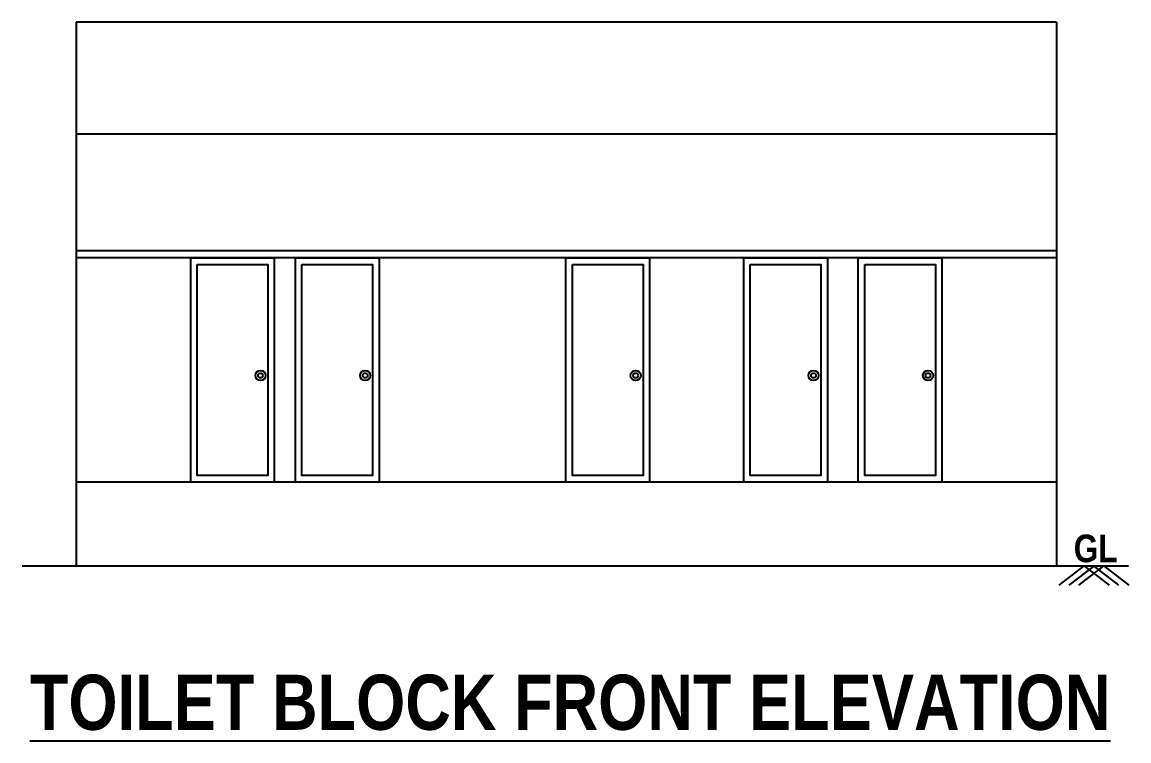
# Model space of a CAD drawing. Header units: metres. Extents: x 113452 to 113666, y -26183 to -26004.
# Drawn here: x 113588.28 to 113600.32, y -26030.19 to -26022.37 of the extents above; entities that cross this region are included whole.
import ezdxf

# ---------------------------------------------------------------- set-up
doc = ezdxf.new("R2010")
doc.units = ezdxf.units.M
doc.header["$MEASUREMENT"] = 0
doc.styles.get("Standard").update_dxf_attribs({"font": 'swisscb.ttf'})

# ---------------------------------------------------------------- blocks, each defined once
blk = doc.blocks.new('ERER')
at = {"ltscale": 2}
for points in [[(114439.073, -26032.717), (114439.983, -26032.717), (114439.983, -26035.155), (114439.073, -26035.155)], [(114439.143, -26032.787), (114439.913, -26032.787), (114439.913, -26035.085), (114439.143, -26035.085)]]:
    blk.add_lwpolyline(points, close=True, dxfattribs=at)
for radius in [0.0554, 0.0263]:
    blk.add_circle((114439.832, -26033.996), radius, dxfattribs=at)

msp = doc.modelspace()

# ---------------------------------------------------------------- linework, layer by layer
at = {"ltscale": 2}
for p, q in [((113588.86351, -26022.36531), (113588.86351, -26028.28431)), ((113599.53151, -26022.36531), (113588.86351, -26022.36531)), ((113599.53151, -26022.36531), (113599.53151, -26028.28431)), ((113599.53151, -26023.58531), (113588.86351, -26023.58531)), ((113599.53151, -26024.85531), (113588.86351, -26024.85531)), ((113599.53151, -26024.93151), (113588.86351, -26024.93151)), ((113599.53151, -26027.36991), (113588.86351, -26027.36991)), ((113600.31519, -26028.28431), (113588.2756, -26028.28431)), ((113599.82471, -26028.28431), (113599.55509, -26028.49129)), ((113599.93698, -26028.28431), (113599.66735, -26028.49129)), ((113600.03929, -26028.28431), (113599.76966, -26028.49129)), ((113599.83467, -26028.28431), (113600.1043, -26028.49129)), ((113599.93698, -26028.28431), (113600.20661, -26028.49129)), ((113600.04924, -26028.28431), (113600.31887, -26028.49129))]:
    msp.add_line(p, q, dxfattribs=at)

# ---------------------------------------------------------------- block references
for p in [(-848.96332, 7.78522), (-847.82332, 7.78522), (-844.88012, 7.78522), (-842.94512, 7.78522), (-841.69852, 7.78522)]:
    msp.add_blockref('ERER', p)

# ---------------------------------------------------------------- texts
msp.add_text('GL', height=0.3, dxfattribs=at).set_placement((113599.71893, -26028.24208))
at = {"insert": (113594.2387, -26029.77083), "char_height": 0.6, "attachment_point": 5}
msp.add_mtext('{\\LTOILET BLOCK FRONT ELEVATION}', dxfattribs=at)

doc.saveas('drawing.dxf')
